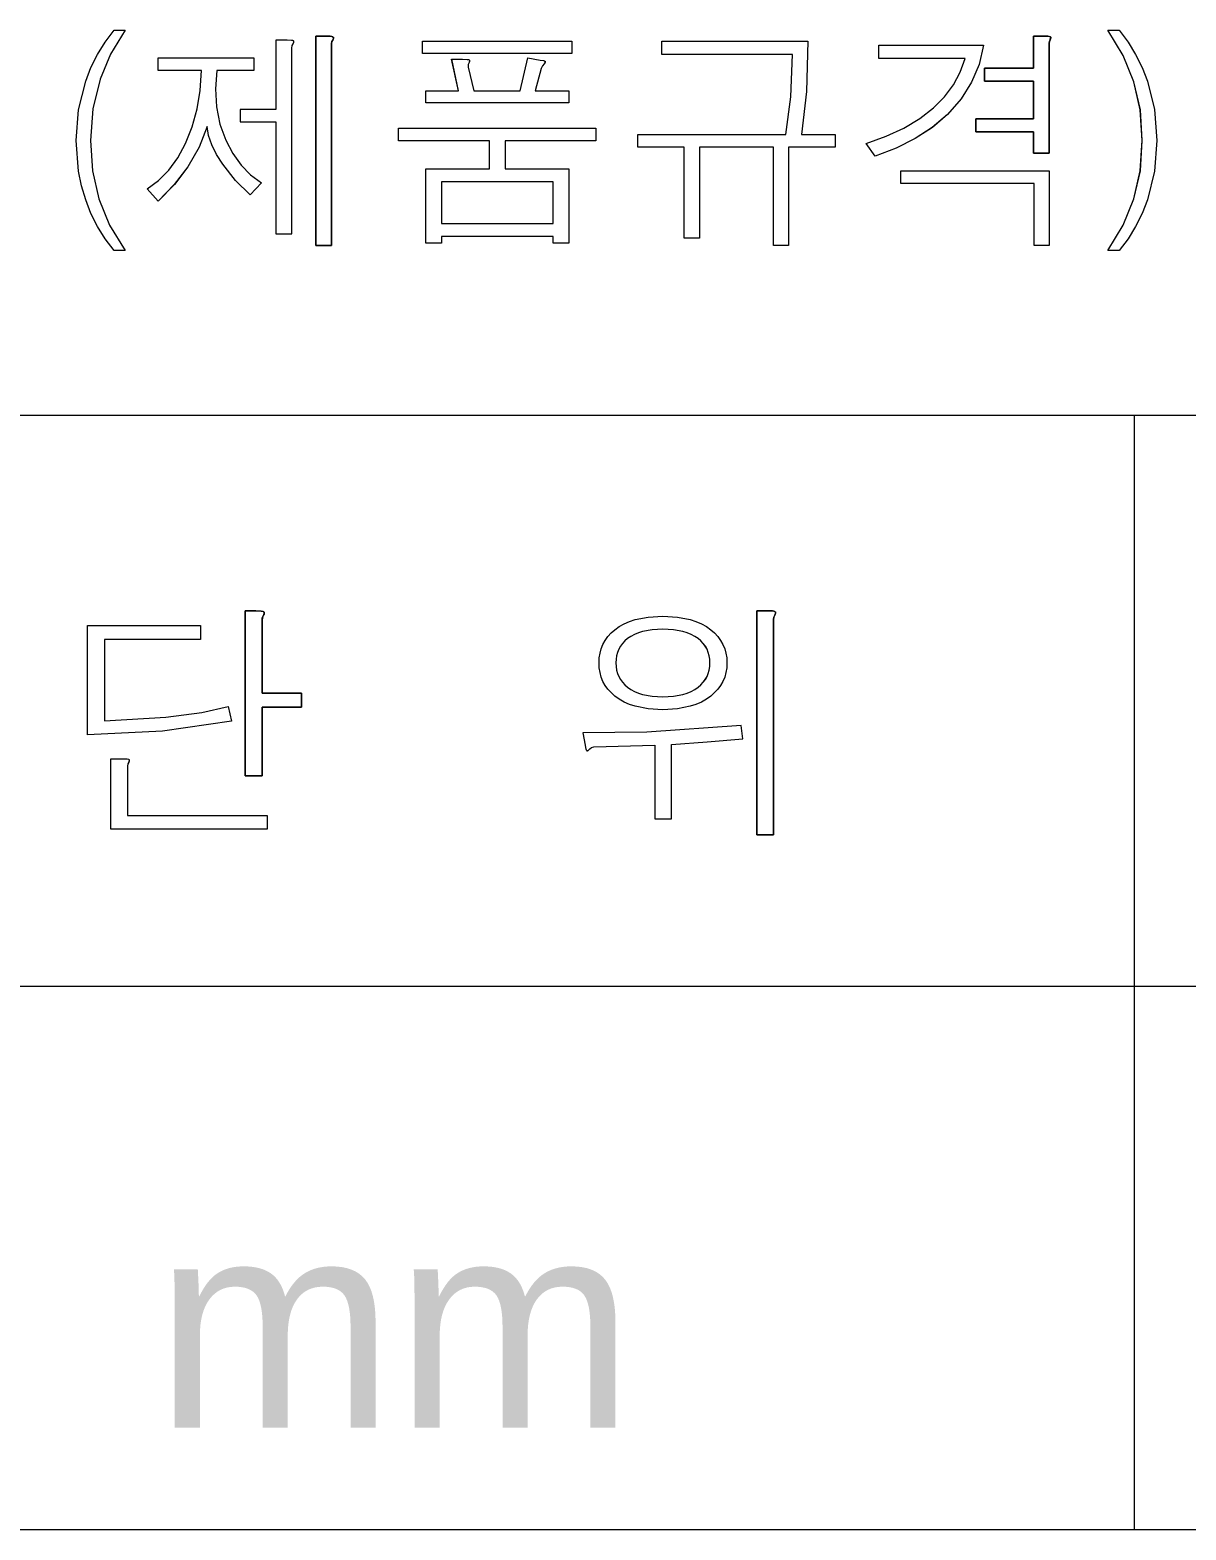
# Model space of a CAD drawing. Header units: inches. Extents: x -840 to -630, y 564 to 861.
# Drawn here: x -699.56 to -682.73, y 807.61 to 829.44 of the extents above; entities that cross this region are included whole.
import ezdxf

# ---------------------------------------------------------------- set-up
doc = ezdxf.new("R2010")
doc.units = ezdxf.units.IN
doc.header["$LTSCALE"] = 0.03937
doc.header["$MEASUREMENT"] = 0
doc.layers.add('______', color=7, linetype='Continuous')
doc.layers.add('______ 1', color=7, linetype='Continuous')

# ---------------------------------------------------------------- blocks, each defined once
blk = doc.blocks.new('BLOCK 11')
at = {"layer": '______ 1', "color": 18, "lineweight": 9}
blk.add_lwpolyline([(196.386, -45.243), (66.517, -45.243)], dxfattribs=at)
blk = doc.blocks.new('BLOCK 2')
at = {"layer": '______ 1', "lineweight": 0}
for points in [[(141.85, -32.038), (141.747, -32.47), (141.713, -32.93), (141.742, -33.371), (141.832, -33.779), (141.989, -34.166), (142.217, -34.534), (142.056, -34.534), (141.926, -34.362), (141.811, -34.184), (141.718, -33.995), (141.642, -33.796), (141.582, -33.592), (141.537, -33.379), (141.502, -32.93), (141.537, -32.484), (141.642, -32.067), (141.718, -31.869), (141.811, -31.68), (141.926, -31.499), (142.056, -31.324), (142.217, -31.324), (142.001, -31.677), (141.85, -32.038)], [(145.17, -31.414), (145.2, -31.414), (145.223, -31.417), (145.231, -31.42), (145.237, -31.423), (145.24, -31.423), (145.244, -31.426), (145.246, -31.426), (145.246, -31.429), (145.249, -31.432), (145.249, -31.435), (145.249, -31.441), (145.246, -31.443), (145.244, -31.458), (145.237, -31.472), (145.223, -31.493), (145.22, -31.519), (145.22, -34.461), (144.989, -34.461), (144.989, -31.414), (145.17, -31.414)], [(155.433, -31.878), (155.433, -31.414), (155.614, -31.414), (155.643, -31.414), (155.664, -31.417), (155.672, -31.42), (155.679, -31.423), (155.681, -31.423), (155.681, -31.426), (155.684, -31.426), (155.687, -31.429), (155.687, -31.432), (155.687, -31.435), (155.687, -31.437), (155.687, -31.441), (155.684, -31.452), (155.676, -31.467), (155.667, -31.49), (155.664, -31.517), (155.664, -33.114), (155.433, -33.114), (155.433, -32.808), (154.594, -32.808), (154.594, -32.616), (155.433, -32.616), (155.433, -32.067), (154.721, -32.067), (154.721, -31.878), (155.433, -31.878)], [(156.684, -31.324), (156.812, -31.499), (156.922, -31.68), (157.016, -31.869), (157.093, -32.067), (157.197, -32.481), (157.23, -32.93), (157.197, -33.379), (157.093, -33.796), (157.016, -33.995), (156.922, -34.184), (156.812, -34.362), (156.684, -34.534), (156.515, -34.534), (156.739, -34.166), (156.894, -33.779), (156.987, -33.371), (157.019, -32.93), (156.987, -32.487), (156.894, -32.079), (156.739, -31.697), (156.515, -31.324), (156.684, -31.324)], [(148.718, -31.487), (148.718, -31.665), (146.543, -31.665), (146.543, -31.487), (148.718, -31.487)], [(152.55, -33.03), (151.87, -33.03), (151.87, -34.461), (151.649, -34.461), (151.649, -33.03), (150.573, -33.03), (150.573, -34.353), (150.351, -34.353), (150.351, -33.03), (149.675, -33.03), (149.675, -32.843), (151.833, -32.843), (151.906, -32.298), (151.926, -31.68), (150.025, -31.68), (150.025, -31.487), (152.153, -31.487), (152.133, -32.219), (152.06, -32.843), (152.55, -32.843), (152.55, -33.03)], [(154.708, -31.545), (154.643, -31.826), (154.535, -32.085), (154.381, -32.327), (154.182, -32.551), (153.964, -32.741), (153.713, -32.904), (153.436, -33.044), (153.13, -33.161), (153.002, -32.974), (153.29, -32.869), (153.55, -32.75), (153.78, -32.61), (153.981, -32.455), (154.138, -32.295), (154.27, -32.123), (154.369, -31.936), (154.442, -31.738), (153.185, -31.738), (153.185, -31.545), (154.708, -31.545)], [(144.089, -31.727), (144.089, -31.913), (143.552, -31.913), (143.529, -32.181), (143.543, -32.441), (143.593, -32.692), (143.68, -32.927), (143.783, -33.123), (143.902, -33.292), (144.042, -33.432), (144.2, -33.549), (144.033, -33.72), (143.821, -33.514), (143.637, -33.277), (143.547, -33.135), (143.476, -32.995), (143.43, -32.858), (143.407, -32.729), (143.293, -33.03), (143.13, -33.315), (142.931, -33.572), (142.695, -33.814), (142.538, -33.636), (142.703, -33.514), (142.85, -33.365), (142.98, -33.184), (143.094, -32.977), (143.193, -32.732), (143.264, -32.473), (143.307, -32.202), (143.325, -31.913), (142.695, -31.913), (142.695, -31.727), (144.089, -31.727)], [(147.226, -31.761), (147.229, -31.764), (147.229, -31.767), (147.229, -31.77), (147.229, -31.773), (147.229, -31.776), (147.229, -31.779), (147.226, -31.785), (147.22, -31.796), (147.209, -31.826), (147.206, -31.863), (147.29, -32.207), (147.966, -32.207), (148.077, -31.727), (148.255, -31.761), (148.307, -31.77), (148.322, -31.776), (148.328, -31.779), (148.33, -31.782), (148.33, -31.785), (148.333, -31.785), (148.333, -31.787), (148.33, -31.787), (148.33, -31.79), (148.33, -31.793), (148.328, -31.799), (148.325, -31.802), (148.313, -31.814), (148.29, -31.843), (148.272, -31.883), (148.182, -32.207), (148.672, -32.207), (148.672, -32.385), (146.59, -32.385), (146.59, -32.207), (147.069, -32.207), (146.969, -31.75), (147.127, -31.75), (147.194, -31.753), (147.214, -31.755), (147.22, -31.758), (147.223, -31.758), (147.226, -31.761)], [(149.065, -32.936), (147.747, -32.936), (147.747, -33.342), (148.672, -33.342), (148.672, -34.426), (148.444, -34.426), (148.444, -34.33), (146.821, -34.33), (146.821, -34.426), (146.59, -34.426), (146.59, -33.342), (147.517, -33.342), (147.517, -32.936), (146.194, -32.936), (146.194, -32.75), (149.065, -32.75), (149.065, -32.936)], [(155.664, -33.371), (155.664, -34.458), (155.445, -34.458), (155.445, -33.557), (153.506, -33.557), (153.506, -33.371), (155.664, -33.371)], [(146.821, -33.531), (146.821, -34.14), (148.444, -34.14), (148.444, -33.531), (146.821, -33.531)], [(144.237, -39.794), (144.241, -39.794), (144.241, -39.797), (144.241, -39.8), (144.241, -39.803), (144.241, -39.805), (144.241, -39.811), (144.241, -39.817), (144.237, -39.826), (144.226, -39.843), (144.214, -39.875), (144.208, -39.913), (144.208, -40.974), (144.783, -40.974), (144.783, -41.176), (144.208, -41.176), (144.208, -42.176), (143.963, -42.176), (143.963, -39.776), (144.118, -39.776), (144.197, -39.779), (144.223, -39.785), (144.231, -39.788), (144.234, -39.791), (144.237, -39.794)], [(150.739, -40.05), (150.794, -40.097), (150.841, -40.149), (150.882, -40.205), (150.914, -40.263), (150.941, -40.327), (150.958, -40.391), (150.97, -40.461), (150.973, -40.534), (150.97, -40.607), (150.958, -40.674), (150.941, -40.741), (150.914, -40.803), (150.882, -40.861), (150.841, -40.916), (150.794, -40.966), (150.739, -41.015), (150.675, -41.062), (150.602, -41.103), (150.523, -41.138), (150.439, -41.164), (150.252, -41.202), (150.042, -41.214), (149.829, -41.202), (149.64, -41.164), (149.556, -41.138), (149.476, -41.103), (149.407, -41.062), (149.34, -41.015), (149.288, -40.966), (149.241, -40.916), (149.2, -40.861), (149.167, -40.803), (149.144, -40.741), (149.127, -40.674), (149.115, -40.607), (149.112, -40.534), (149.115, -40.461), (149.127, -40.391), (149.144, -40.327), (149.167, -40.263), (149.2, -40.205), (149.241, -40.149), (149.288, -40.097), (149.34, -40.05), (149.407, -40.004), (149.476, -39.963), (149.556, -39.931), (149.64, -39.901), (149.829, -39.866), (150.042, -39.852), (150.252, -39.866), (150.439, -39.901), (150.523, -39.931), (150.602, -39.963), (150.675, -40.004), (150.739, -40.05)], [(151.608, -39.776), (151.638, -39.776), (151.658, -39.779), (151.666, -39.782), (151.669, -39.785), (151.672, -39.785), (151.675, -39.788), (151.678, -39.788), (151.678, -39.791), (151.681, -39.791), (151.681, -39.794), (151.681, -39.797), (151.681, -39.8), (151.681, -39.805), (151.681, -39.811), (151.678, -39.823), (151.669, -39.84), (151.654, -39.87), (151.651, -39.901), (151.651, -43.033), (151.407, -43.033), (151.407, -39.776), (151.608, -39.776)], [(143.31, -39.989), (143.31, -40.193), (141.914, -40.193), (141.914, -41.374), (142.809, -41.321), (143.33, -41.255), (143.716, -41.167), (143.762, -41.38), (142.759, -41.526), (141.669, -41.578), (141.669, -39.989), (143.31, -39.989)], [(149.527, -40.179), (149.489, -40.214), (149.453, -40.251), (149.424, -40.292), (149.401, -40.333), (149.381, -40.38), (149.366, -40.429), (149.36, -40.479), (149.357, -40.534), (149.36, -40.587), (149.366, -40.639), (149.381, -40.686), (149.401, -40.733), (149.424, -40.773), (149.453, -40.814), (149.489, -40.852), (149.527, -40.884), (149.576, -40.919), (149.628, -40.948), (149.687, -40.972), (149.747, -40.992), (149.884, -41.018), (150.042, -41.027), (150.197, -41.018), (150.334, -40.992), (150.395, -40.972), (150.453, -40.948), (150.506, -40.919), (150.553, -40.884), (150.593, -40.852), (150.628, -40.814), (150.66, -40.773), (150.684, -40.733), (150.702, -40.686), (150.716, -40.639), (150.725, -40.587), (150.727, -40.534), (150.725, -40.479), (150.716, -40.429), (150.702, -40.38), (150.684, -40.333), (150.66, -40.292), (150.628, -40.251), (150.593, -40.214), (150.553, -40.179), (150.506, -40.147), (150.453, -40.12), (150.395, -40.094), (150.334, -40.077), (150.197, -40.05), (150.042, -40.042), (149.884, -40.05), (149.747, -40.077), (149.687, -40.094), (149.628, -40.12), (149.576, -40.147), (149.527, -40.179)], [(142.272, -41.94), (142.275, -41.94), (142.275, -41.943), (142.275, -41.945), (142.275, -41.949), (142.275, -41.954), (142.272, -41.966), (142.267, -41.977), (142.255, -42.004), (142.249, -42.036), (142.249, -42.753), (144.284, -42.753), (144.284, -42.954), (142.007, -42.954), (142.007, -41.928), (142.188, -41.928), (142.246, -41.931), (142.263, -41.934), (142.269, -41.937), (142.272, -41.937), (142.272, -41.94)]]:
    blk.add_lwpolyline(points, dxfattribs=at)
for points, knots in [([(144.406, -32.481), (144.406, -32.481), (144.406, -31.47), (144.406, -31.47), (144.406, -31.47), (144.575, -31.47), (144.575, -31.47), (144.575, -31.47), (144.636, -31.476), (144.636, -31.476), (144.636, -31.476), (144.657, -31.478), (144.657, -31.478), (144.657, -31.478), (144.665, -31.481), (144.665, -31.481), (144.665, -31.481), (144.665, -31.481), (144.665, -31.481), (144.665, -31.481), (144.669, -31.484), (144.669, -31.484), (144.669, -31.484), (144.672, -31.487), (144.672, -31.487), (144.672, -31.487), (144.672, -31.487), (144.672, -31.487), (144.672, -31.487), (144.672, -31.487), (144.672, -31.487), (144.672, -31.487), (144.672, -31.49), (144.672, -31.49), (144.672, -31.49), (144.672, -31.49), (144.672, -31.49), (144.672, -31.49), (144.672, -31.493), (144.672, -31.493), (144.672, -31.493), (144.672, -31.499), (144.672, -31.499), (144.672, -31.499), (144.665, -31.511), (144.665, -31.511), (144.665, -31.511), (144.66, -31.525), (144.66, -31.525), (144.66, -31.525), (144.645, -31.551), (144.645, -31.551), (144.645, -31.551), (144.642, -31.586), (144.642, -31.586), (144.642, -31.586), (144.642, -34.292), (144.642, -34.292), (144.642, -34.292), (144.406, -34.292), (144.406, -34.292), (144.406, -34.292), (144.406, -32.659), (144.406, -32.659), (144.406, -32.659), (143.89, -32.659), (143.89, -32.659), (143.89, -32.659), (143.89, -32.481), (143.89, -32.481), (143.89, -32.481), (144.406, -32.481), (144.406, -32.481), (144.406, -32.481), (144.406, -32.481), (144.406, -32.481)], [0, 0, 0, 0, 1, 1, 1, 2, 2, 2, 3, 3, 3, 4, 4, 4, 5, 5, 5, 6, 6, 6, 7, 7, 7, 8, 8, 8, 9, 9, 9, 10, 10, 10, 11, 11, 11, 12, 12, 12, 13, 13, 13, 14, 14, 14, 15, 15, 15, 16, 16, 16, 17, 17, 17, 18, 18, 18, 19, 19, 19, 20, 20, 20, 21, 21, 21, 22, 22, 22, 23, 23, 23, 24, 24, 24, 25, 25, 25, 25]), ([(151.205, -41.639), (151.205, -41.639), (150.684, -41.683), (150.684, -41.683), (150.684, -41.683), (150.166, -41.721), (150.166, -41.721), (150.166, -41.721), (150.166, -42.8), (150.166, -42.8), (150.166, -42.8), (149.923, -42.8), (149.923, -42.8), (149.923, -42.8), (149.923, -41.732), (149.923, -41.732), (149.923, -41.732), (149.036, -41.753), (149.036, -41.753), (149.036, -41.753), (149.004, -41.765), (149.004, -41.765), (149.004, -41.765), (148.978, -41.785), (148.978, -41.785), (148.978, -41.785), (148.963, -41.8), (148.963, -41.8), (148.963, -41.8), (148.952, -41.808), (148.952, -41.808), (148.952, -41.808), (148.949, -41.808), (148.949, -41.808), (148.949, -41.808), (148.943, -41.811), (148.943, -41.811), (148.943, -41.811), (148.943, -41.811), (148.943, -41.811), (148.943, -41.811), (148.94, -41.811), (148.94, -41.811), (148.94, -41.811), (148.94, -41.811), (148.94, -41.811), (148.94, -41.811), (148.937, -41.811), (148.937, -41.811), (148.937, -41.811), (148.937, -41.811), (148.937, -41.811), (148.937, -41.811), (148.937, -41.811), (148.937, -41.811), (148.937, -41.811), (148.934, -41.811), (148.934, -41.811), (148.934, -41.811), (148.934, -41.808), (148.934, -41.808), (148.934, -41.808), (148.932, -41.806), (148.932, -41.806), (148.932, -41.806), (148.929, -41.803), (148.929, -41.803), (148.929, -41.803), (148.925, -41.796), (148.925, -41.796), (148.925, -41.796), (148.922, -41.788), (148.922, -41.788), (148.922, -41.788), (148.914, -41.765), (148.914, -41.765), (148.914, -41.765), (148.908, -41.732), (148.908, -41.732), (148.908, -41.732), (148.876, -41.552), (148.876, -41.552), (148.876, -41.552), (149.806, -41.54), (149.806, -41.54), (149.806, -41.54), (151.18, -41.444), (151.18, -41.444), (151.18, -41.444), (151.205, -41.639), (151.205, -41.639), (151.205, -41.639), (151.205, -41.639), (151.205, -41.639)], [0, 0, 0, 0, 1, 1, 1, 2, 2, 2, 3, 3, 3, 4, 4, 4, 5, 5, 5, 6, 6, 6, 7, 7, 7, 8, 8, 8, 9, 9, 9, 10, 10, 10, 11, 11, 11, 12, 12, 12, 13, 13, 13, 14, 14, 14, 15, 15, 15, 16, 16, 16, 17, 17, 17, 18, 18, 18, 19, 19, 19, 20, 20, 20, 21, 21, 21, 22, 22, 22, 23, 23, 23, 24, 24, 24, 25, 25, 25, 26, 26, 26, 27, 27, 27, 28, 28, 28, 29, 29, 29, 30, 30, 30, 31, 31, 31, 31])]:
    blk.add_open_spline(points, degree=3, knots=knots, dxfattribs=at)
blk = doc.blocks.new('BLOCK 18')
at = {"layer": '______ 1', "color": 18, "lineweight": 9}
blk.add_lwpolyline([(196.386, -53.15), (16.646, -53.15)], dxfattribs=at)
blk = doc.blocks.new('BLOCK 17')
at = {"layer": '______ 1', "color": 18, "lineweight": 9}
blk.add_lwpolyline([(196.386, -36.931), (16.646, -36.931)], dxfattribs=at)
blk = doc.blocks.new('BLOCK 232')
at = {"layer": '______ 1', "color": 18, "lineweight": 9}
blk.add_lwpolyline([(155.664, -33.371), (155.664, -34.458), (155.445, -34.458), (155.445, -33.557), (153.506, -33.557), (153.506, -33.371), (155.664, -33.371)], dxfattribs=at)
blk = doc.blocks.new('BLOCK 231')
at = {"layer": '______ 1', "color": 18, "lineweight": 9}
blk.add_open_spline([(155.433, -31.878), (155.433, -31.878), (155.433, -31.414), (155.433, -31.414), (155.433, -31.414), (155.614, -31.414), (155.614, -31.414), (155.614, -31.414), (155.643, -31.414), (155.643, -31.414), (155.643, -31.414), (155.664, -31.417), (155.664, -31.417), (155.679, -31.423), (155.681, -31.423), (155.681, -31.423), (155.687, -31.437), (155.687, -31.441), (155.687, -31.441), (155.684, -31.452), (155.676, -31.467), (155.676, -31.467), (155.676, -31.467), (155.667, -31.49), (155.667, -31.49), (155.667, -31.49), (155.664, -31.517), (155.664, -31.517), (155.664, -31.517), (155.664, -33.114), (155.664, -33.114), (155.664, -33.114), (155.433, -33.114), (155.433, -33.114), (155.433, -33.114), (155.433, -32.808), (155.433, -32.808), (155.433, -32.808), (154.594, -32.808), (154.594, -32.808), (154.594, -32.808), (154.594, -32.616), (154.594, -32.616), (154.594, -32.616), (155.433, -32.616), (155.433, -32.616), (155.433, -32.616), (155.433, -32.067), (155.433, -32.067), (155.433, -32.067), (154.721, -32.067), (154.721, -32.067), (154.721, -32.067), (154.721, -31.878), (154.721, -31.878), (154.721, -31.878), (155.433, -31.878), (155.433, -31.878)], degree=3, knots=[0, 0, 0, 0, 1, 1, 1, 2, 2, 2, 3, 3, 3, 4, 4, 4, 5, 5, 5, 6, 6, 6, 7, 7, 7, 8, 8, 8, 9, 9, 9, 10, 10, 10, 11, 11, 11, 12, 12, 12, 13, 13, 13, 14, 14, 14, 15, 15, 15, 16, 16, 16, 17, 17, 17, 18, 18, 18, 19, 19, 19, 19], dxfattribs=at)
blk = doc.blocks.new('BLOCK 230')
at = {"layer": '______ 1', "color": 18, "lineweight": 9}
blk.add_lwpolyline([(154.708, -31.545), (154.643, -31.826), (154.535, -32.085), (154.381, -32.327), (154.182, -32.551), (153.961, -32.741), (153.713, -32.904), (153.436, -33.044), (153.13, -33.161), (153.002, -32.974), (153.29, -32.869), (153.55, -32.75), (153.78, -32.61), (153.981, -32.455), (154.138, -32.295), (154.27, -32.123), (154.369, -31.936), (154.442, -31.738), (153.185, -31.738), (153.185, -31.545), (154.708, -31.545)], dxfattribs=at)
blk = doc.blocks.new('BLOCK 229')
at = {"layer": '______ 1', "color": 18, "lineweight": 9}
blk.add_lwpolyline([(156.684, -31.324), (156.812, -31.499), (156.922, -31.68), (157.016, -31.869), (157.093, -32.067), (157.197, -32.481), (157.232, -32.93), (157.197, -33.379), (157.093, -33.796), (157.016, -33.995), (156.922, -34.184), (156.812, -34.362), (156.684, -34.534), (156.515, -34.534), (156.739, -34.166), (156.894, -33.779), (156.991, -33.371), (157.019, -32.93), (156.991, -32.487), (156.894, -32.079), (156.739, -31.697), (156.515, -31.324), (156.684, -31.324)], dxfattribs=at)
blk = doc.blocks.new('BLOCK 244')
at = {"layer": '______ 1', "color": 18, "lineweight": 9}
blk.add_lwpolyline([(156.905, -53.15), (156.905, -36.931)], dxfattribs=at)
blk = doc.blocks.new('BLOCK 211')
at = {"layer": '______ 1', "color": 18, "lineweight": 9}
blk.add_lwpolyline([(148.718, -31.487), (148.718, -31.665), (146.543, -31.665), (146.543, -31.487), (148.718, -31.487)], dxfattribs=at)
blk = doc.blocks.new('BLOCK 210')
at = {"layer": '______ 1', "color": 18, "lineweight": 9}
blk.add_lwpolyline([(149.065, -32.936), (147.747, -32.936), (147.747, -33.342), (148.672, -33.342), (148.672, -34.426), (148.444, -34.426), (148.444, -34.33), (146.821, -34.33), (146.821, -34.426), (146.59, -34.426), (146.59, -33.342), (147.517, -33.342), (147.517, -32.936), (146.194, -32.936), (146.194, -32.75), (149.065, -32.75), (149.065, -32.936)], dxfattribs=at)
blk = doc.blocks.new('BLOCK 209')
at = {"layer": '______ 1', "color": 18, "lineweight": 9}
blk.add_lwpolyline([(149.527, -40.179), (149.489, -40.214), (149.453, -40.251), (149.424, -40.292), (149.401, -40.333), (149.381, -40.38), (149.366, -40.429), (149.36, -40.479), (149.357, -40.534), (149.36, -40.587), (149.366, -40.639), (149.381, -40.686), (149.401, -40.733), (149.424, -40.773), (149.453, -40.814), (149.489, -40.852), (149.527, -40.884), (149.576, -40.919), (149.628, -40.948), (149.687, -40.972), (149.747, -40.992), (149.884, -41.018), (150.042, -41.027), (150.197, -41.018), (150.334, -40.992), (150.395, -40.972), (150.453, -40.948), (150.506, -40.919), (150.553, -40.884), (150.593, -40.852), (150.628, -40.814), (150.657, -40.773), (150.684, -40.733), (150.702, -40.686), (150.716, -40.639), (150.725, -40.587), (150.727, -40.534), (150.725, -40.479), (150.716, -40.429), (150.702, -40.38), (150.684, -40.333), (150.657, -40.292), (150.628, -40.251), (150.593, -40.214), (150.553, -40.179), (150.506, -40.147), (150.453, -40.12), (150.395, -40.094), (150.334, -40.077), (150.197, -40.05), (150.042, -40.042), (149.884, -40.05), (149.747, -40.077), (149.687, -40.094), (149.628, -40.12), (149.576, -40.147), (149.527, -40.179)], dxfattribs=at)
blk = doc.blocks.new('BLOCK 208')
at = {"layer": '______ 1', "color": 18, "lineweight": 9}
blk.add_lwpolyline([(150.739, -40.05), (150.794, -40.097), (150.841, -40.149), (150.882, -40.205), (150.914, -40.263), (150.941, -40.327), (150.958, -40.391), (150.97, -40.461), (150.973, -40.534), (150.97, -40.607), (150.958, -40.674), (150.941, -40.741), (150.914, -40.803), (150.882, -40.861), (150.841, -40.916), (150.794, -40.966), (150.739, -41.015), (150.675, -41.062), (150.602, -41.103), (150.523, -41.138), (150.439, -41.164), (150.252, -41.202), (150.042, -41.214), (149.829, -41.202), (149.64, -41.164), (149.556, -41.138), (149.476, -41.103), (149.407, -41.062), (149.34, -41.015), (149.288, -40.966), (149.241, -40.916), (149.2, -40.861), (149.167, -40.803), (149.144, -40.741), (149.127, -40.674), (149.115, -40.607), (149.112, -40.534), (149.115, -40.461), (149.127, -40.391), (149.144, -40.327), (149.167, -40.263), (149.2, -40.205), (149.241, -40.149), (149.288, -40.097), (149.34, -40.05), (149.407, -40.004), (149.476, -39.963), (149.556, -39.931), (149.64, -39.901), (149.829, -39.866), (150.042, -39.852), (150.252, -39.866), (150.439, -39.901), (150.523, -39.931), (150.602, -39.963), (150.675, -40.004), (150.739, -40.05)], dxfattribs=at)
blk = doc.blocks.new('BLOCK 207')
at = {"layer": '______ 1', "color": 18, "lineweight": 9}
blk.add_open_spline([(144.237, -39.794), (144.241, -39.805), (144.241, -39.811), (144.241, -39.811), (144.237, -39.826), (144.229, -39.843), (144.229, -39.843), (144.229, -39.843), (144.211, -39.875), (144.211, -39.875), (144.211, -39.875), (144.208, -39.913), (144.208, -39.913), (144.208, -39.913), (144.208, -40.974), (144.208, -40.974), (144.208, -40.974), (144.783, -40.974), (144.783, -40.974), (144.783, -40.974), (144.783, -41.176), (144.783, -41.176), (144.783, -41.176), (144.208, -41.176), (144.208, -41.176), (144.208, -41.176), (144.208, -42.176), (144.208, -42.176), (144.208, -42.176), (143.963, -42.176), (143.963, -42.176), (143.963, -42.176), (143.963, -39.776), (143.963, -39.776), (143.963, -39.776), (144.118, -39.776), (144.118, -39.776), (144.118, -39.776), (144.197, -39.779), (144.197, -39.779), (144.197, -39.779), (144.223, -39.785), (144.223, -39.785), (144.234, -39.791), (144.237, -39.794), (144.237, -39.794)], degree=3, knots=[0, 0, 0, 0, 1, 1, 1, 2, 2, 2, 3, 3, 3, 4, 4, 4, 5, 5, 5, 6, 6, 6, 7, 7, 7, 8, 8, 8, 9, 9, 9, 10, 10, 10, 11, 11, 11, 12, 12, 12, 13, 13, 13, 14, 14, 14, 15, 15, 15, 15], dxfattribs=at)
blk = doc.blocks.new('BLOCK 206')
at = {"layer": '______ 1', "color": 18, "lineweight": 9}
blk.add_lwpolyline([(146.821, -33.531), (146.821, -34.14), (148.444, -34.14), (148.444, -33.531), (146.821, -33.531)], dxfattribs=at)
blk = doc.blocks.new('BLOCK 187')
at = {"layer": '______ 1', "color": 18, "lineweight": 9}
blk.add_open_spline([(142.272, -41.94), (142.275, -41.949), (142.275, -41.954), (142.275, -41.954), (142.272, -41.966), (142.267, -41.977), (142.267, -41.977), (142.267, -41.977), (142.255, -42.004), (142.255, -42.004), (142.255, -42.004), (142.249, -42.036), (142.249, -42.036), (142.249, -42.036), (142.249, -42.753), (142.249, -42.753), (142.249, -42.753), (144.284, -42.753), (144.284, -42.753), (144.284, -42.753), (144.284, -42.954), (144.284, -42.954), (144.284, -42.954), (142.007, -42.954), (142.007, -42.954), (142.007, -42.954), (142.007, -41.928), (142.007, -41.928), (142.007, -41.928), (142.19, -41.928), (142.19, -41.928), (142.19, -41.928), (142.246, -41.931), (142.246, -41.931), (142.246, -41.931), (142.263, -41.934), (142.263, -41.934)], degree=3, knots=[0, 0, 0, 0, 1, 1, 1, 2, 2, 2, 3, 3, 3, 4, 4, 4, 5, 5, 5, 6, 6, 6, 7, 7, 7, 8, 8, 8, 9, 9, 9, 10, 10, 10, 11, 11, 11, 12, 12, 12, 12], dxfattribs=at)
blk = doc.blocks.new('BLOCK 186')
at = {"layer": '______ 1', "color": 18, "lineweight": 9}
blk.add_lwpolyline([(143.31, -39.989), (143.31, -40.193), (141.914, -40.193), (141.914, -41.374), (142.809, -41.321), (143.33, -41.255), (143.716, -41.167), (143.762, -41.38), (142.759, -41.526), (141.669, -41.578), (141.669, -39.989), (143.31, -39.989)], dxfattribs=at)
blk = doc.blocks.new('BLOCK 185')
at = {"layer": '______ 1', "color": 18, "lineweight": 9}
blk.add_lwpolyline([(144.089, -31.727), (144.089, -31.913), (143.552, -31.913), (143.529, -32.181), (143.543, -32.441), (143.595, -32.692), (143.68, -32.927), (143.783, -33.123), (143.902, -33.292), (144.042, -33.432), (144.2, -33.549), (144.033, -33.72), (143.821, -33.514), (143.637, -33.277), (143.547, -33.135), (143.476, -32.995), (143.43, -32.858), (143.407, -32.729), (143.293, -33.027), (143.13, -33.315), (142.934, -33.572), (142.695, -33.814), (142.538, -33.636), (142.703, -33.514), (142.85, -33.365), (142.98, -33.184), (143.094, -32.977), (143.193, -32.732), (143.264, -32.473), (143.307, -32.202), (143.325, -31.913), (142.695, -31.913), (142.695, -31.727), (144.089, -31.727)], dxfattribs=at)
blk = doc.blocks.new('BLOCK 184')
at = {"layer": '______ 1', "color": 18, "lineweight": 9}
blk.add_lwpolyline([(152.55, -33.03), (151.87, -33.03), (151.87, -34.461), (151.649, -34.461), (151.649, -33.03), (150.573, -33.03), (150.573, -34.353), (150.351, -34.353), (150.351, -33.03), (149.675, -33.03), (149.675, -32.843), (151.833, -32.843), (151.906, -32.298), (151.926, -31.68), (150.025, -31.68), (150.025, -31.487), (152.153, -31.487), (152.133, -32.219), (152.06, -32.843), (152.55, -32.843), (152.55, -33.03)], dxfattribs=at)
blk = doc.blocks.new('BLOCK 183')
at = {"layer": '______ 1', "color": 18, "lineweight": 9}
blk.add_open_spline([(151.205, -41.639), (151.205, -41.639), (150.684, -41.683), (150.684, -41.683), (150.684, -41.683), (150.166, -41.721), (150.166, -41.721), (150.166, -41.721), (150.166, -42.8), (150.166, -42.8), (150.166, -42.8), (149.923, -42.8), (149.923, -42.8), (149.923, -42.8), (149.923, -41.732), (149.923, -41.732), (149.923, -41.732), (149.036, -41.753), (149.036, -41.753), (149.036, -41.753), (149.004, -41.765), (149.004, -41.765), (149.004, -41.765), (148.978, -41.785), (148.978, -41.785), (148.963, -41.8), (148.952, -41.808), (148.952, -41.808), (148.937, -41.811), (148.937, -41.811), (148.937, -41.811), (148.925, -41.796), (148.922, -41.788), (148.922, -41.788), (148.922, -41.788), (148.914, -41.765), (148.914, -41.765), (148.914, -41.765), (148.908, -41.732), (148.908, -41.732), (148.908, -41.732), (148.876, -41.552), (148.876, -41.552), (148.876, -41.552), (149.806, -41.54), (149.806, -41.54), (149.806, -41.54), (151.18, -41.444), (151.18, -41.444), (151.18, -41.444), (151.205, -41.639), (151.205, -41.639)], degree=3, knots=[0, 0, 0, 0, 1, 1, 1, 2, 2, 2, 3, 3, 3, 4, 4, 4, 5, 5, 5, 6, 6, 6, 7, 7, 7, 8, 8, 8, 9, 9, 9, 10, 10, 10, 11, 11, 11, 12, 12, 12, 13, 13, 13, 14, 14, 14, 15, 15, 15, 16, 16, 16, 17, 17, 17, 17], dxfattribs=at)
blk = doc.blocks.new('BLOCK 228')
at = {"layer": '______ 1', "color": 18, "lineweight": 9}
blk.add_open_spline([(151.608, -39.776), (151.608, -39.776), (151.638, -39.776), (151.638, -39.776), (151.638, -39.776), (151.658, -39.779), (151.658, -39.779), (151.672, -39.785), (151.675, -39.788), (151.675, -39.788), (151.681, -39.8), (151.681, -39.805), (151.681, -39.805), (151.681, -39.811), (151.678, -39.823), (151.678, -39.823), (151.678, -39.823), (151.669, -39.84), (151.669, -39.84), (151.669, -39.84), (151.654, -39.87), (151.654, -39.87), (151.654, -39.87), (151.651, -39.901), (151.651, -39.901), (151.651, -39.901), (151.651, -43.033), (151.651, -43.033), (151.651, -43.033), (151.407, -43.033), (151.407, -43.033), (151.407, -43.033), (151.407, -39.776), (151.407, -39.776), (151.407, -39.776), (151.608, -39.776), (151.608, -39.776)], degree=3, knots=[0, 0, 0, 0, 1, 1, 1, 2, 2, 2, 3, 3, 3, 4, 4, 4, 5, 5, 5, 6, 6, 6, 7, 7, 7, 8, 8, 8, 9, 9, 9, 10, 10, 10, 11, 11, 11, 12, 12, 12, 12], dxfattribs=at)
blk = doc.blocks.new('BLOCK 205')
at = {"layer": '______ 1', "color": 18, "lineweight": 9}
blk.add_open_spline([(145.17, -31.414), (145.17, -31.414), (145.2, -31.414), (145.2, -31.414), (145.2, -31.414), (145.223, -31.417), (145.223, -31.417), (145.231, -31.42), (145.237, -31.423), (145.237, -31.423), (145.249, -31.435), (145.249, -31.441), (145.249, -31.441), (145.246, -31.443), (145.244, -31.458), (145.244, -31.458), (145.244, -31.458), (145.237, -31.472), (145.237, -31.472), (145.237, -31.472), (145.223, -31.493), (145.223, -31.493), (145.223, -31.493), (145.22, -31.519), (145.22, -31.519), (145.22, -31.519), (145.22, -34.461), (145.22, -34.461), (145.22, -34.461), (144.989, -34.461), (144.989, -34.461), (144.989, -34.461), (144.989, -31.414), (144.989, -31.414), (144.989, -31.414), (145.17, -31.414), (145.17, -31.414)], degree=3, knots=[0, 0, 0, 0, 1, 1, 1, 2, 2, 2, 3, 3, 3, 4, 4, 4, 5, 5, 5, 6, 6, 6, 7, 7, 7, 8, 8, 8, 9, 9, 9, 10, 10, 10, 11, 11, 11, 12, 12, 12, 12], dxfattribs=at)
blk = doc.blocks.new('BLOCK 204')
at = {"layer": '______ 1', "color": 18, "lineweight": 9}
blk.add_open_spline([(144.409, -32.481), (144.409, -32.481), (144.409, -31.47), (144.409, -31.47), (144.409, -31.47), (144.575, -31.47), (144.575, -31.47), (144.575, -31.47), (144.636, -31.476), (144.636, -31.476), (144.636, -31.476), (144.657, -31.478), (144.657, -31.478), (144.672, -31.49), (144.672, -31.493), (144.672, -31.493), (144.672, -31.499), (144.665, -31.511), (144.665, -31.511), (144.665, -31.511), (144.66, -31.525), (144.66, -31.525), (144.66, -31.525), (144.645, -31.551), (144.645, -31.551), (144.645, -31.551), (144.642, -31.586), (144.642, -31.586), (144.642, -31.586), (144.642, -34.292), (144.642, -34.292), (144.642, -34.292), (144.409, -34.292), (144.409, -34.292), (144.409, -34.292), (144.409, -32.659), (144.409, -32.659), (144.409, -32.659), (143.89, -32.659), (143.89, -32.659), (143.89, -32.659), (143.89, -32.481), (143.89, -32.481), (143.89, -32.481), (144.409, -32.481), (144.409, -32.481)], degree=3, knots=[0, 0, 0, 0, 1, 1, 1, 2, 2, 2, 3, 3, 3, 4, 4, 4, 5, 5, 5, 6, 6, 6, 7, 7, 7, 8, 8, 8, 9, 9, 9, 10, 10, 10, 11, 11, 11, 12, 12, 12, 13, 13, 13, 14, 14, 14, 15, 15, 15, 15], dxfattribs=at)
blk = doc.blocks.new('BLOCK 203')
at = {"layer": '______ 1', "color": 18, "lineweight": 9}
blk.add_open_spline([(147.226, -31.761), (147.229, -31.776), (147.229, -31.779), (147.229, -31.779), (147.226, -31.785), (147.22, -31.796), (147.22, -31.796), (147.22, -31.796), (147.209, -31.826), (147.209, -31.826), (147.209, -31.826), (147.206, -31.863), (147.206, -31.863), (147.206, -31.863), (147.29, -32.207), (147.29, -32.207), (147.29, -32.207), (147.966, -32.207), (147.966, -32.207), (147.966, -32.207), (148.077, -31.727), (148.077, -31.727), (148.077, -31.727), (148.255, -31.761), (148.255, -31.761), (148.255, -31.761), (148.307, -31.77), (148.307, -31.77), (148.307, -31.77), (148.322, -31.776), (148.322, -31.776), (148.33, -31.79), (148.33, -31.793), (148.33, -31.793), (148.325, -31.802), (148.313, -31.814), (148.313, -31.814), (148.313, -31.814), (148.29, -31.843), (148.29, -31.843), (148.29, -31.843), (148.272, -31.883), (148.272, -31.883), (148.272, -31.883), (148.182, -32.207), (148.182, -32.207), (148.182, -32.207), (148.672, -32.207), (148.672, -32.207), (148.672, -32.207), (148.672, -32.385), (148.672, -32.385), (148.672, -32.385), (146.59, -32.385), (146.59, -32.385), (146.59, -32.385), (146.59, -32.207), (146.59, -32.207), (146.59, -32.207), (147.069, -32.207), (147.069, -32.207), (147.069, -32.207), (146.966, -31.75), (146.966, -31.75), (146.966, -31.75), (147.127, -31.75), (147.127, -31.75), (147.127, -31.75), (147.194, -31.753), (147.194, -31.753), (147.194, -31.753), (147.214, -31.755), (147.214, -31.755)], degree=3, knots=[0, 0, 0, 0, 1, 1, 1, 2, 2, 2, 3, 3, 3, 4, 4, 4, 5, 5, 5, 6, 6, 6, 7, 7, 7, 8, 8, 8, 9, 9, 9, 10, 10, 10, 11, 11, 11, 12, 12, 12, 13, 13, 13, 14, 14, 14, 15, 15, 15, 16, 16, 16, 17, 17, 17, 18, 18, 18, 19, 19, 19, 20, 20, 20, 21, 21, 21, 22, 22, 22, 23, 23, 23, 24, 24, 24, 24], dxfattribs=at)
blk = doc.blocks.new('BLOCK 200')
at = {"layer": '______ 1', "color": 18, "lineweight": 9}
blk.add_lwpolyline([(141.85, -32.038), (141.747, -32.47), (141.713, -32.93), (141.742, -33.371), (141.832, -33.779), (141.989, -34.166), (142.217, -34.534), (142.056, -34.534), (141.926, -34.362), (141.814, -34.184), (141.718, -33.995), (141.642, -33.796), (141.582, -33.592), (141.537, -33.379), (141.502, -32.93), (141.537, -32.484), (141.642, -32.067), (141.718, -31.869), (141.814, -31.68), (141.926, -31.499), (142.056, -31.324), (142.217, -31.324), (142.001, -31.677), (141.85, -32.038)], dxfattribs=at)

msp = doc.modelspace()

# ---------------------------------------------------------------- block references
at = {"layer": '______ 1'}
for name in ['BLOCK 2', 'BLOCK 200', 'BLOCK 229', 'BLOCK 204', 'BLOCK 205', 'BLOCK 211', 'BLOCK 184', 'BLOCK 230', 'BLOCK 231', 'BLOCK 185', 'BLOCK 203', 'BLOCK 210', 'BLOCK 206', 'BLOCK 232', 'BLOCK 17', 'BLOCK 244', 'BLOCK 207', 'BLOCK 208', 'BLOCK 228', 'BLOCK 186', 'BLOCK 209', 'BLOCK 183', 'BLOCK 187', 'BLOCK 11', 'BLOCK 18']:
    msp.add_blockref(name, (-840.3856, 860.76034), dxfattribs=at)

# ---------------------------------------------------------------- texts
at = {"layer": '______', "insert": (-697.73976, 809.1), "char_height": 3, "width": 9.4156627, "attachment_point": 7, "line_spacing_factor": 0.963855}
msp.add_mtext('\\fArial;mm', dxfattribs=at)

doc.saveas('drawing.dxf')
